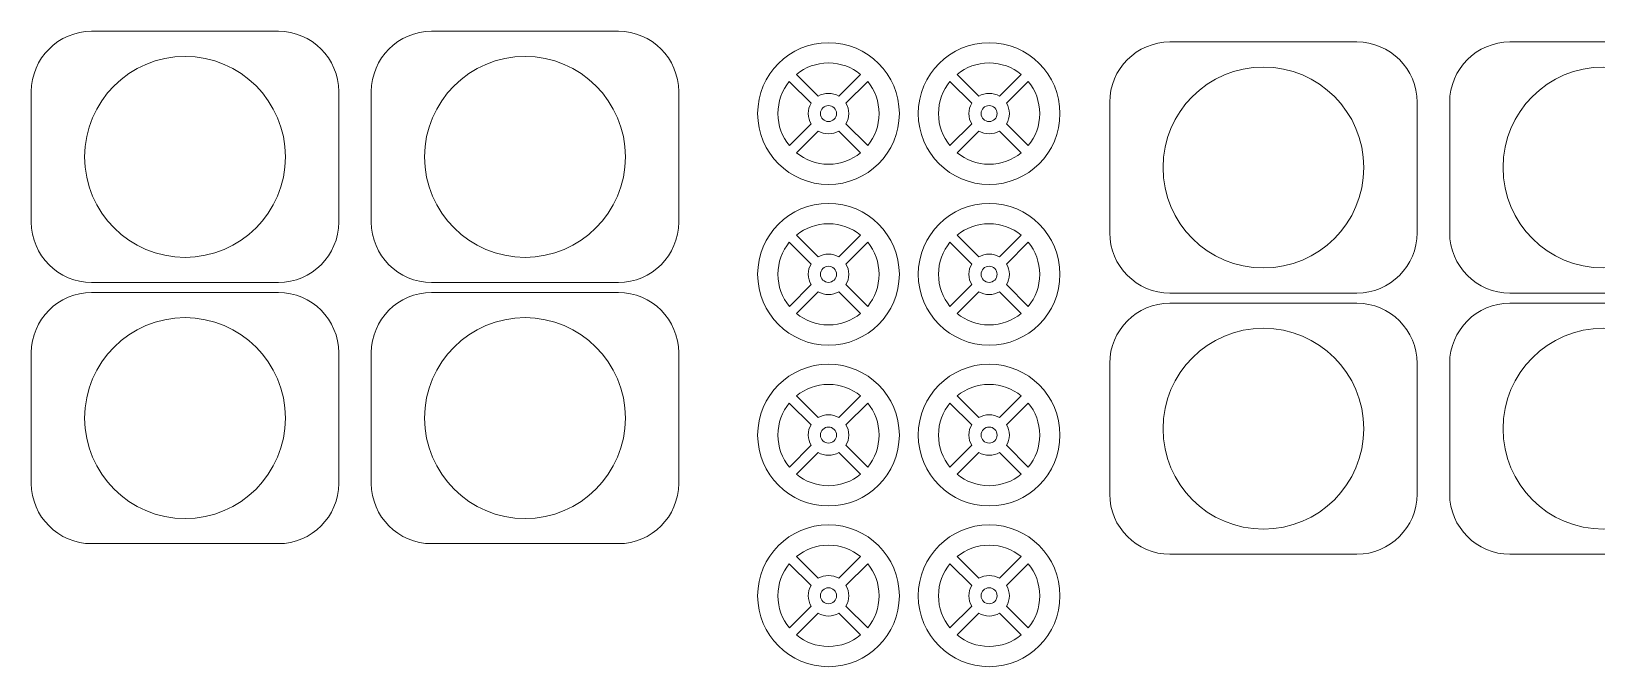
# Model space of a CAD drawing. Header units: millimetres. Extents: x -157 to 980, y -95 to 1044.
# Drawn here: x -102.1 to -24.2, y -56.3 to -24.7 of the extents above; entities that cross this region are included whole.
import ezdxf

# ---------------------------------------------------------------- set-up
doc = ezdxf.new("R2010")
doc.units = ezdxf.units.MM
doc.header["$MEASUREMENT"] = 0
doc.layers.add('Layer 1', color=7, linetype='Continuous')

msp = doc.modelspace()

# ---------------------------------------------------------------- linework, layer by layer
at = {"layer": 'Layer 1', "color": 1, "lineweight": 9}
for points, knots in [([(-99.1439, -24.6918), (-99.1439, -24.6918), (-89.8322, -24.6918), (-89.8322, -24.6918), (-89.8322, -24.6918), (-88.1822, -24.6918), (-86.8322, -26.0418), (-86.8322, -27.6921), (-86.8322, -27.6921), (-86.8322, -27.6921), (-86.8322, -34.1915), (-86.8322, -34.1915), (-86.8322, -34.1915), (-86.8322, -35.8418), (-88.1822, -37.1918), (-89.8322, -37.1918), (-89.8322, -37.1918), (-89.8322, -37.1918), (-99.1439, -37.1918), (-99.1439, -37.1918), (-99.1439, -37.1918), (-100.7939, -37.1918), (-102.1439, -35.8418), (-102.1439, -34.1915), (-102.1439, -34.1915), (-102.1439, -34.1915), (-102.1439, -27.6921), (-102.1439, -27.6921), (-102.1439, -27.6921), (-102.1439, -26.0418), (-100.7939, -24.6918), (-99.1439, -24.6918)], [0, 0, 0, 0, 0.1111111, 0.1111111, 0.1111111, 0.1111111, 0.2222222, 0.2222222, 0.2222222, 0.2222222, 0.3333333, 0.3333333, 0.3333333, 0.3333333, 0.4444444, 0.4444444, 0.4444444, 0.4444444, 0.5555556, 0.5555556, 0.5555556, 0.5555556, 0.6666667, 0.6666667, 0.6666667, 0.6666667, 0.7777778, 0.7777778, 0.7777778, 0.7777778, 1, 1, 1, 1]), ([(-82.2106, -24.6918), (-82.2106, -24.6918), (-72.8989, -24.6918), (-72.8989, -24.6918), (-72.8989, -24.6918), (-71.2489, -24.6918), (-69.8989, -26.0418), (-69.8989, -27.6921), (-69.8989, -27.6921), (-69.8989, -27.6921), (-69.8989, -34.1915), (-69.8989, -34.1915), (-69.8989, -34.1915), (-69.8989, -35.8418), (-71.2489, -37.1918), (-72.8989, -37.1918), (-72.8989, -37.1918), (-72.8989, -37.1918), (-82.2106, -37.1918), (-82.2106, -37.1918), (-82.2106, -37.1918), (-83.8606, -37.1918), (-85.2106, -35.8418), (-85.2106, -34.1915), (-85.2106, -34.1915), (-85.2106, -34.1915), (-85.2106, -27.6921), (-85.2106, -27.6921), (-85.2106, -27.6921), (-85.2106, -26.0418), (-83.8606, -24.6918), (-82.2106, -24.6918)], [0, 0, 0, 0, 0.1111111, 0.1111111, 0.1111111, 0.1111111, 0.2222222, 0.2222222, 0.2222222, 0.2222222, 0.3333333, 0.3333333, 0.3333333, 0.3333333, 0.4444444, 0.4444444, 0.4444444, 0.4444444, 0.5555556, 0.5555556, 0.5555556, 0.5555556, 0.6666667, 0.6666667, 0.6666667, 0.6666667, 0.7777778, 0.7777778, 0.7777778, 0.7777778, 1, 1, 1, 1]), ([(-62.4384, -25.2576), (-64.3892, -25.2576), (-65.9669, -26.8379), (-65.9669, -28.7861), (-65.9669, -28.7861), (-65.9668, -30.7344), (-64.3892, -32.3147), (-62.4385, -32.3147), (-62.4385, -32.3147), (-60.4877, -32.3146), (-58.9099, -30.7344), (-58.9099, -28.7861), (-58.9099, -28.7861), (-58.9098, -26.8379), (-60.4877, -25.2577), (-62.4384, -25.2576)], [0, 0, 0, 0, 0.2, 0.2, 0.2, 0.2, 0.4, 0.4, 0.4, 0.4, 0.6, 0.6, 0.6, 0.6, 1, 1, 1, 1]), ([(-54.4384, -25.2576), (-56.3892, -25.2576), (-57.9669, -26.8379), (-57.9669, -28.7861), (-57.9669, -28.7861), (-57.9668, -30.7344), (-56.3892, -32.3147), (-54.4385, -32.3147), (-54.4385, -32.3147), (-52.4877, -32.3146), (-50.9099, -30.7344), (-50.9099, -28.7861), (-50.9099, -28.7861), (-50.9098, -26.8379), (-52.4877, -25.2577), (-54.4384, -25.2576)], [0, 0, 0, 0, 0.2, 0.2, 0.2, 0.2, 0.4, 0.4, 0.4, 0.4, 0.6, 0.6, 0.6, 0.6, 1, 1, 1, 1]), ([(-45.4334, -25.2209), (-45.4334, -25.2209), (-36.1217, -25.2209), (-36.1217, -25.2209), (-36.1217, -25.2209), (-34.4717, -25.2209), (-33.1217, -26.5709), (-33.1217, -28.2212), (-33.1217, -28.2212), (-33.1217, -28.2212), (-33.1217, -34.7206), (-33.1217, -34.7206), (-33.1217, -34.7206), (-33.1217, -36.3709), (-34.4717, -37.7209), (-36.1217, -37.7209), (-36.1217, -37.7209), (-36.1217, -37.7209), (-45.4334, -37.7209), (-45.4334, -37.7209), (-45.4334, -37.7209), (-47.0834, -37.7209), (-48.4334, -36.3709), (-48.4334, -34.7206), (-48.4334, -34.7206), (-48.4334, -34.7206), (-48.4334, -28.2212), (-48.4334, -28.2212), (-48.4334, -28.2212), (-48.4334, -26.5709), (-47.0834, -25.2209), (-45.4334, -25.2209)], [0, 0, 0, 0, 0.1111111, 0.1111111, 0.1111111, 0.1111111, 0.2222222, 0.2222222, 0.2222222, 0.2222222, 0.3333333, 0.3333333, 0.3333333, 0.3333333, 0.4444444, 0.4444444, 0.4444444, 0.4444444, 0.5555556, 0.5555556, 0.5555556, 0.5555556, 0.6666667, 0.6666667, 0.6666667, 0.6666667, 0.7777778, 0.7777778, 0.7777778, 0.7777778, 1, 1, 1, 1]), ([(-28.5001, -25.2209), (-28.5001, -25.2209), (-19.1884, -25.2209), (-19.1884, -25.2209), (-19.1884, -25.2209), (-17.5384, -25.2209), (-16.1884, -26.5709), (-16.1884, -28.2212), (-16.1884, -28.2212), (-16.1884, -28.2212), (-16.1884, -34.7206), (-16.1884, -34.7206), (-16.1884, -34.7206), (-16.1884, -36.3709), (-17.5384, -37.7209), (-19.1884, -37.7209), (-19.1884, -37.7209), (-19.1884, -37.7209), (-28.5001, -37.7209), (-28.5001, -37.7209), (-28.5001, -37.7209), (-30.1501, -37.7209), (-31.5001, -36.3709), (-31.5001, -34.7206), (-31.5001, -34.7206), (-31.5001, -34.7206), (-31.5001, -28.2212), (-31.5001, -28.2212), (-31.5001, -28.2212), (-31.5001, -26.5709), (-30.1501, -25.2209), (-28.5001, -25.2209)], [0, 0, 0, 0, 0.1111111, 0.1111111, 0.1111111, 0.1111111, 0.2222222, 0.2222222, 0.2222222, 0.2222222, 0.3333333, 0.3333333, 0.3333333, 0.3333333, 0.4444444, 0.4444444, 0.4444444, 0.4444444, 0.5555556, 0.5555556, 0.5555556, 0.5555556, 0.6666667, 0.6666667, 0.6666667, 0.6666667, 0.7777778, 0.7777778, 0.7777778, 0.7777778, 1, 1, 1, 1]), ([(-94.488, -25.9418), (-91.7266, -25.9418), (-89.488, -28.1804), (-89.488, -30.9418), (-89.488, -30.9418), (-89.488, -33.7032), (-91.7266, -35.9418), (-94.488, -35.9418), (-94.488, -35.9418), (-97.2494, -35.9418), (-99.488, -33.7032), (-99.488, -30.9418), (-99.488, -30.9418), (-99.488, -28.1804), (-97.2494, -25.9418), (-94.488, -25.9418)], [0, 0, 0, 0, 0.2, 0.2, 0.2, 0.2, 0.4, 0.4, 0.4, 0.4, 0.6, 0.6, 0.6, 0.6, 1, 1, 1, 1]), ([(-77.5547, -25.9418), (-74.7933, -25.9418), (-72.5547, -28.1804), (-72.5547, -30.9418), (-72.5547, -30.9418), (-72.5547, -33.7032), (-74.7933, -35.9418), (-77.5547, -35.9418), (-77.5547, -35.9418), (-80.3161, -35.9418), (-82.5547, -33.7032), (-82.5547, -30.9418), (-82.5547, -30.9418), (-82.5547, -28.1804), (-80.3161, -25.9418), (-77.5547, -25.9418)], [0, 0, 0, 0, 0.2, 0.2, 0.2, 0.2, 0.4, 0.4, 0.4, 0.4, 0.6, 0.6, 0.6, 0.6, 1, 1, 1, 1]), ([(-62.4384, -27.778), (-62.6247, -27.778), (-62.7997, -27.829), (-62.9499, -27.9178), (-62.9499, -27.9178), (-62.9499, -27.9178), (-64.0334, -26.8348), (-64.0334, -26.8348), (-64.0334, -26.8348), (-63.5989, -26.4791), (-63.0435, -26.2658), (-62.4385, -26.2658), (-62.4385, -26.2658), (-61.8339, -26.2658), (-61.2791, -26.4788), (-60.8448, -26.8339), (-60.8448, -26.8339), (-60.8448, -26.8339), (-61.9275, -27.9176), (-61.9275, -27.9176), (-61.9275, -27.9176), (-62.0776, -27.8288), (-62.2523, -27.7781), (-62.4384, -27.778)], [0, 0, 0, 0, 0.1428571, 0.1428571, 0.1428571, 0.1428571, 0.2857143, 0.2857143, 0.2857143, 0.2857143, 0.4285714, 0.4285714, 0.4285714, 0.4285714, 0.5714286, 0.5714286, 0.5714286, 0.5714286, 0.7142857, 0.7142857, 0.7142857, 0.7142857, 1, 1, 1, 1]), ([(-54.4384, -27.778), (-54.6247, -27.778), (-54.7997, -27.829), (-54.9499, -27.9178), (-54.9499, -27.9178), (-54.9499, -27.9178), (-56.0334, -26.8348), (-56.0334, -26.8348), (-56.0334, -26.8348), (-55.5989, -26.4791), (-55.0435, -26.2658), (-54.4385, -26.2658), (-54.4385, -26.2658), (-53.8339, -26.2658), (-53.2791, -26.4788), (-52.8448, -26.8339), (-52.8448, -26.8339), (-52.8448, -26.8339), (-53.9275, -27.9176), (-53.9275, -27.9176), (-53.9275, -27.9176), (-54.0776, -27.8288), (-54.2523, -27.7781), (-54.4384, -27.778)], [0, 0, 0, 0, 0.1428571, 0.1428571, 0.1428571, 0.1428571, 0.2857143, 0.2857143, 0.2857143, 0.2857143, 0.4285714, 0.4285714, 0.4285714, 0.4285714, 0.5714286, 0.5714286, 0.5714286, 0.5714286, 0.7142857, 0.7142857, 0.7142857, 0.7142857, 1, 1, 1, 1]), ([(-40.7775, -26.4709), (-38.0161, -26.4709), (-35.7775, -28.7095), (-35.7775, -31.4709), (-35.7775, -31.4709), (-35.7775, -34.2323), (-38.0161, -36.4709), (-40.7775, -36.4709), (-40.7775, -36.4709), (-43.5389, -36.4709), (-45.7775, -34.2323), (-45.7775, -31.4709), (-45.7775, -31.4709), (-45.7775, -28.7095), (-43.5389, -26.4709), (-40.7775, -26.4709)], [0, 0, 0, 0, 0.2, 0.2, 0.2, 0.2, 0.4, 0.4, 0.4, 0.4, 0.6, 0.6, 0.6, 0.6, 1, 1, 1, 1]), ([(-23.8442, -26.4709), (-21.0828, -26.4709), (-18.8442, -28.7095), (-18.8442, -31.4709), (-18.8442, -31.4709), (-18.8442, -34.2323), (-21.0828, -36.4709), (-23.8442, -36.4709), (-23.8442, -36.4709), (-26.6056, -36.4709), (-28.8442, -34.2323), (-28.8442, -31.4709), (-28.8442, -31.4709), (-28.8442, -28.7095), (-26.6056, -26.4709), (-23.8442, -26.4709)], [0, 0, 0, 0, 0.2, 0.2, 0.2, 0.2, 0.4, 0.4, 0.4, 0.4, 0.6, 0.6, 0.6, 0.6, 1, 1, 1, 1]), ([(-63.3071, -28.275), (-63.3957, -28.4249), (-63.4465, -28.5995), (-63.4465, -28.7861), (-63.4465, -28.7861), (-63.4464, -28.9729), (-63.3953, -29.1478), (-63.3065, -29.2977), (-63.3065, -29.2977), (-63.3065, -29.2977), (-64.3894, -30.3815), (-64.3894, -30.3815), (-64.3894, -30.3815), (-64.7452, -29.9469), (-64.9588, -29.3916), (-64.9588, -28.7861), (-64.9588, -28.7861), (-64.9588, -28.1813), (-64.7457, -27.6264), (-64.3906, -27.1921), (-64.3906, -27.1921), (-64.3906, -27.1921), (-63.3071, -28.275), (-63.3071, -28.275)], [0, 0, 0, 0, 0.1428571, 0.1428571, 0.1428571, 0.1428571, 0.2857143, 0.2857143, 0.2857143, 0.2857143, 0.4285714, 0.4285714, 0.4285714, 0.4285714, 0.5714286, 0.5714286, 0.5714286, 0.5714286, 0.7142857, 0.7142857, 0.7142857, 0.7142857, 1, 1, 1, 1]), ([(-61.5698, -29.2971), (-61.4812, -29.1472), (-61.4303, -28.9726), (-61.4303, -28.7861), (-61.4303, -28.7861), (-61.4303, -28.599), (-61.4816, -28.4238), (-61.5706, -28.2738), (-61.5706, -28.2738), (-61.5706, -28.2738), (-60.4873, -27.1911), (-60.4873, -27.1911), (-60.4873, -27.1911), (-60.1316, -27.6256), (-59.9181, -28.1809), (-59.9181, -28.7861), (-59.9181, -28.7861), (-59.918, -29.391), (-60.1312, -29.9459), (-60.4863, -30.3802), (-60.4863, -30.3802), (-60.4863, -30.3802), (-61.5698, -29.2971), (-61.5698, -29.2971)], [0, 0, 0, 0, 0.1428571, 0.1428571, 0.1428571, 0.1428571, 0.2857143, 0.2857143, 0.2857143, 0.2857143, 0.4285714, 0.4285714, 0.4285714, 0.4285714, 0.5714286, 0.5714286, 0.5714286, 0.5714286, 0.7142857, 0.7142857, 0.7142857, 0.7142857, 1, 1, 1, 1]), ([(-55.3071, -28.275), (-55.3957, -28.4249), (-55.4465, -28.5995), (-55.4465, -28.7861), (-55.4465, -28.7861), (-55.4464, -28.9729), (-55.3953, -29.1478), (-55.3065, -29.2977), (-55.3065, -29.2977), (-55.3065, -29.2977), (-56.3894, -30.3815), (-56.3894, -30.3815), (-56.3894, -30.3815), (-56.7452, -29.9469), (-56.9588, -29.3916), (-56.9588, -28.7861), (-56.9588, -28.7861), (-56.9588, -28.1813), (-56.7457, -27.6264), (-56.3906, -27.1921), (-56.3906, -27.1921), (-56.3906, -27.1921), (-55.3071, -28.275), (-55.3071, -28.275)], [0, 0, 0, 0, 0.1428571, 0.1428571, 0.1428571, 0.1428571, 0.2857143, 0.2857143, 0.2857143, 0.2857143, 0.4285714, 0.4285714, 0.4285714, 0.4285714, 0.5714286, 0.5714286, 0.5714286, 0.5714286, 0.7142857, 0.7142857, 0.7142857, 0.7142857, 1, 1, 1, 1]), ([(-53.5698, -29.2971), (-53.4812, -29.1472), (-53.4303, -28.9726), (-53.4303, -28.7861), (-53.4303, -28.7861), (-53.4303, -28.599), (-53.4816, -28.4238), (-53.5706, -28.2738), (-53.5706, -28.2738), (-53.5706, -28.2738), (-52.4873, -27.1911), (-52.4873, -27.1911), (-52.4873, -27.1911), (-52.1316, -27.6256), (-51.9181, -28.1809), (-51.9181, -28.7861), (-51.9181, -28.7861), (-51.918, -29.391), (-52.1312, -29.9459), (-52.4863, -30.3802), (-52.4863, -30.3802), (-52.4863, -30.3802), (-53.5698, -29.2971), (-53.5698, -29.2971)], [0, 0, 0, 0, 0.1428571, 0.1428571, 0.1428571, 0.1428571, 0.2857143, 0.2857143, 0.2857143, 0.2857143, 0.4285714, 0.4285714, 0.4285714, 0.4285714, 0.5714286, 0.5714286, 0.5714286, 0.5714286, 0.7142857, 0.7142857, 0.7142857, 0.7142857, 1, 1, 1, 1]), ([(-62.4384, -28.3862), (-62.6584, -28.3862), (-62.8384, -28.5649), (-62.8384, -28.7862), (-62.8384, -28.7862), (-62.8384, -29.0074), (-62.6584, -29.1862), (-62.4385, -29.1862), (-62.4385, -29.1862), (-62.2183, -29.1862), (-62.0384, -29.0074), (-62.0384, -28.7862), (-62.0384, -28.7862), (-62.0383, -28.5649), (-62.2184, -28.3862), (-62.4384, -28.3862)], [0, 0, 0, 0, 0.2, 0.2, 0.2, 0.2, 0.4, 0.4, 0.4, 0.4, 0.6, 0.6, 0.6, 0.6, 1, 1, 1, 1]), ([(-54.4384, -28.3862), (-54.6584, -28.3862), (-54.8384, -28.5649), (-54.8384, -28.7862), (-54.8384, -28.7862), (-54.8384, -29.0074), (-54.6584, -29.1862), (-54.4385, -29.1862), (-54.4385, -29.1862), (-54.2183, -29.1862), (-54.0384, -29.0074), (-54.0384, -28.7862), (-54.0384, -28.7862), (-54.0383, -28.5649), (-54.2184, -28.3862), (-54.4384, -28.3862)], [0, 0, 0, 0, 0.2, 0.2, 0.2, 0.2, 0.4, 0.4, 0.4, 0.4, 0.6, 0.6, 0.6, 0.6, 1, 1, 1, 1]), ([(-62.4384, -31.3065), (-63.044, -31.3065), (-63.5999, -31.0927), (-64.0347, -30.7364), (-64.0347, -30.7364), (-64.0347, -30.7364), (-62.9513, -29.6536), (-62.9513, -29.6536), (-62.9513, -29.6536), (-62.8008, -29.7431), (-62.6254, -29.7943), (-62.4385, -29.7943), (-62.4385, -29.7943), (-62.252, -29.7943), (-62.077, -29.7432), (-61.9268, -29.6543), (-61.9268, -29.6543), (-61.9268, -29.6543), (-60.8432, -30.7374), (-60.8432, -30.7374), (-60.8432, -30.7374), (-61.2778, -31.0932), (-61.8334, -31.3065), (-62.4384, -31.3065)], [0, 0, 0, 0, 0.1428571, 0.1428571, 0.1428571, 0.1428571, 0.2857143, 0.2857143, 0.2857143, 0.2857143, 0.4285714, 0.4285714, 0.4285714, 0.4285714, 0.5714286, 0.5714286, 0.5714286, 0.5714286, 0.7142857, 0.7142857, 0.7142857, 0.7142857, 1, 1, 1, 1]), ([(-54.4384, -31.3065), (-55.044, -31.3065), (-55.5999, -31.0927), (-56.0347, -30.7364), (-56.0347, -30.7364), (-56.0347, -30.7364), (-54.9513, -29.6536), (-54.9513, -29.6536), (-54.9513, -29.6536), (-54.8008, -29.7431), (-54.6254, -29.7943), (-54.4385, -29.7943), (-54.4385, -29.7943), (-54.252, -29.7943), (-54.077, -29.7432), (-53.9268, -29.6543), (-53.9268, -29.6543), (-53.9268, -29.6543), (-52.8432, -30.7374), (-52.8432, -30.7374), (-52.8432, -30.7374), (-53.2778, -31.0932), (-53.8334, -31.3065), (-54.4384, -31.3065)], [0, 0, 0, 0, 0.1428571, 0.1428571, 0.1428571, 0.1428571, 0.2857143, 0.2857143, 0.2857143, 0.2857143, 0.4285714, 0.4285714, 0.4285714, 0.4285714, 0.5714286, 0.5714286, 0.5714286, 0.5714286, 0.7142857, 0.7142857, 0.7142857, 0.7142857, 1, 1, 1, 1]), ([(-62.4384, -33.2576), (-64.3892, -33.2576), (-65.9669, -34.8379), (-65.9669, -36.7861), (-65.9669, -36.7861), (-65.9668, -38.7344), (-64.3892, -40.3147), (-62.4385, -40.3147), (-62.4385, -40.3147), (-60.4877, -40.3146), (-58.9099, -38.7344), (-58.9099, -36.7861), (-58.9099, -36.7861), (-58.9098, -34.8379), (-60.4877, -33.2577), (-62.4384, -33.2576)], [0, 0, 0, 0, 0.2, 0.2, 0.2, 0.2, 0.4, 0.4, 0.4, 0.4, 0.6, 0.6, 0.6, 0.6, 1, 1, 1, 1]), ([(-54.4384, -33.2576), (-56.3892, -33.2576), (-57.9669, -34.8379), (-57.9669, -36.7861), (-57.9669, -36.7861), (-57.9668, -38.7344), (-56.3892, -40.3147), (-54.4385, -40.3147), (-54.4385, -40.3147), (-52.4877, -40.3146), (-50.9099, -38.7344), (-50.9099, -36.7861), (-50.9099, -36.7861), (-50.9098, -34.8379), (-52.4877, -33.2577), (-54.4384, -33.2576)], [0, 0, 0, 0, 0.2, 0.2, 0.2, 0.2, 0.4, 0.4, 0.4, 0.4, 0.6, 0.6, 0.6, 0.6, 1, 1, 1, 1]), ([(-62.4384, -35.778), (-62.6247, -35.778), (-62.7997, -35.829), (-62.9499, -35.9178), (-62.9499, -35.9178), (-62.9499, -35.9178), (-64.0334, -34.8348), (-64.0334, -34.8348), (-64.0334, -34.8348), (-63.5989, -34.4791), (-63.0435, -34.2658), (-62.4385, -34.2658), (-62.4385, -34.2658), (-61.8339, -34.2658), (-61.2791, -34.4788), (-60.8448, -34.8339), (-60.8448, -34.8339), (-60.8448, -34.8339), (-61.9275, -35.9176), (-61.9275, -35.9176), (-61.9275, -35.9176), (-62.0776, -35.8288), (-62.2523, -35.7781), (-62.4384, -35.778)], [0, 0, 0, 0, 0.1428571, 0.1428571, 0.1428571, 0.1428571, 0.2857143, 0.2857143, 0.2857143, 0.2857143, 0.4285714, 0.4285714, 0.4285714, 0.4285714, 0.5714286, 0.5714286, 0.5714286, 0.5714286, 0.7142857, 0.7142857, 0.7142857, 0.7142857, 1, 1, 1, 1]), ([(-54.4384, -35.778), (-54.6247, -35.778), (-54.7997, -35.829), (-54.9499, -35.9178), (-54.9499, -35.9178), (-54.9499, -35.9178), (-56.0334, -34.8348), (-56.0334, -34.8348), (-56.0334, -34.8348), (-55.5989, -34.4791), (-55.0435, -34.2658), (-54.4385, -34.2658), (-54.4385, -34.2658), (-53.8339, -34.2658), (-53.2791, -34.4788), (-52.8448, -34.8339), (-52.8448, -34.8339), (-52.8448, -34.8339), (-53.9275, -35.9176), (-53.9275, -35.9176), (-53.9275, -35.9176), (-54.0776, -35.8288), (-54.2523, -35.7781), (-54.4384, -35.778)], [0, 0, 0, 0, 0.1428571, 0.1428571, 0.1428571, 0.1428571, 0.2857143, 0.2857143, 0.2857143, 0.2857143, 0.4285714, 0.4285714, 0.4285714, 0.4285714, 0.5714286, 0.5714286, 0.5714286, 0.5714286, 0.7142857, 0.7142857, 0.7142857, 0.7142857, 1, 1, 1, 1]), ([(-63.3071, -36.275), (-63.3957, -36.4249), (-63.4465, -36.5995), (-63.4465, -36.7861), (-63.4465, -36.7861), (-63.4464, -36.9729), (-63.3953, -37.1478), (-63.3065, -37.2977), (-63.3065, -37.2977), (-63.3065, -37.2977), (-64.3894, -38.3815), (-64.3894, -38.3815), (-64.3894, -38.3815), (-64.7452, -37.9469), (-64.9588, -37.3916), (-64.9588, -36.7861), (-64.9588, -36.7861), (-64.9588, -36.1813), (-64.7457, -35.6264), (-64.3906, -35.1921), (-64.3906, -35.1921), (-64.3906, -35.1921), (-63.3071, -36.275), (-63.3071, -36.275)], [0, 0, 0, 0, 0.1428571, 0.1428571, 0.1428571, 0.1428571, 0.2857143, 0.2857143, 0.2857143, 0.2857143, 0.4285714, 0.4285714, 0.4285714, 0.4285714, 0.5714286, 0.5714286, 0.5714286, 0.5714286, 0.7142857, 0.7142857, 0.7142857, 0.7142857, 1, 1, 1, 1]), ([(-61.5698, -37.2971), (-61.4812, -37.1472), (-61.4303, -36.9726), (-61.4303, -36.7861), (-61.4303, -36.7861), (-61.4303, -36.599), (-61.4816, -36.4238), (-61.5706, -36.2738), (-61.5706, -36.2738), (-61.5706, -36.2738), (-60.4873, -35.1911), (-60.4873, -35.1911), (-60.4873, -35.1911), (-60.1316, -35.6256), (-59.9181, -36.1809), (-59.9181, -36.7861), (-59.9181, -36.7861), (-59.918, -37.391), (-60.1312, -37.9459), (-60.4863, -38.3802), (-60.4863, -38.3802), (-60.4863, -38.3802), (-61.5698, -37.2971), (-61.5698, -37.2971)], [0, 0, 0, 0, 0.1428571, 0.1428571, 0.1428571, 0.1428571, 0.2857143, 0.2857143, 0.2857143, 0.2857143, 0.4285714, 0.4285714, 0.4285714, 0.4285714, 0.5714286, 0.5714286, 0.5714286, 0.5714286, 0.7142857, 0.7142857, 0.7142857, 0.7142857, 1, 1, 1, 1]), ([(-55.3071, -36.275), (-55.3957, -36.4249), (-55.4465, -36.5995), (-55.4465, -36.7861), (-55.4465, -36.7861), (-55.4464, -36.9729), (-55.3953, -37.1478), (-55.3065, -37.2977), (-55.3065, -37.2977), (-55.3065, -37.2977), (-56.3894, -38.3815), (-56.3894, -38.3815), (-56.3894, -38.3815), (-56.7452, -37.9469), (-56.9588, -37.3916), (-56.9588, -36.7861), (-56.9588, -36.7861), (-56.9588, -36.1813), (-56.7457, -35.6264), (-56.3906, -35.1921), (-56.3906, -35.1921), (-56.3906, -35.1921), (-55.3071, -36.275), (-55.3071, -36.275)], [0, 0, 0, 0, 0.1428571, 0.1428571, 0.1428571, 0.1428571, 0.2857143, 0.2857143, 0.2857143, 0.2857143, 0.4285714, 0.4285714, 0.4285714, 0.4285714, 0.5714286, 0.5714286, 0.5714286, 0.5714286, 0.7142857, 0.7142857, 0.7142857, 0.7142857, 1, 1, 1, 1]), ([(-53.5698, -37.2971), (-53.4812, -37.1472), (-53.4303, -36.9726), (-53.4303, -36.7861), (-53.4303, -36.7861), (-53.4303, -36.599), (-53.4816, -36.4238), (-53.5706, -36.2738), (-53.5706, -36.2738), (-53.5706, -36.2738), (-52.4873, -35.1911), (-52.4873, -35.1911), (-52.4873, -35.1911), (-52.1316, -35.6256), (-51.9181, -36.1809), (-51.9181, -36.7861), (-51.9181, -36.7861), (-51.918, -37.391), (-52.1312, -37.9459), (-52.4863, -38.3802), (-52.4863, -38.3802), (-52.4863, -38.3802), (-53.5698, -37.2971), (-53.5698, -37.2971)], [0, 0, 0, 0, 0.1428571, 0.1428571, 0.1428571, 0.1428571, 0.2857143, 0.2857143, 0.2857143, 0.2857143, 0.4285714, 0.4285714, 0.4285714, 0.4285714, 0.5714286, 0.5714286, 0.5714286, 0.5714286, 0.7142857, 0.7142857, 0.7142857, 0.7142857, 1, 1, 1, 1]), ([(-62.4384, -36.3862), (-62.6584, -36.3862), (-62.8384, -36.5649), (-62.8384, -36.7862), (-62.8384, -36.7862), (-62.8384, -37.0074), (-62.6584, -37.1862), (-62.4385, -37.1862), (-62.4385, -37.1862), (-62.2183, -37.1862), (-62.0384, -37.0074), (-62.0384, -36.7862), (-62.0384, -36.7862), (-62.0383, -36.5649), (-62.2184, -36.3862), (-62.4384, -36.3862)], [0, 0, 0, 0, 0.2, 0.2, 0.2, 0.2, 0.4, 0.4, 0.4, 0.4, 0.6, 0.6, 0.6, 0.6, 1, 1, 1, 1]), ([(-54.4384, -36.3862), (-54.6584, -36.3862), (-54.8384, -36.5649), (-54.8384, -36.7862), (-54.8384, -36.7862), (-54.8384, -37.0074), (-54.6584, -37.1862), (-54.4385, -37.1862), (-54.4385, -37.1862), (-54.2183, -37.1862), (-54.0384, -37.0074), (-54.0384, -36.7862), (-54.0384, -36.7862), (-54.0383, -36.5649), (-54.2184, -36.3862), (-54.4384, -36.3862)], [0, 0, 0, 0, 0.2, 0.2, 0.2, 0.2, 0.4, 0.4, 0.4, 0.4, 0.6, 0.6, 0.6, 0.6, 1, 1, 1, 1]), ([(-99.1439, -37.6918), (-99.1439, -37.6918), (-89.8322, -37.6918), (-89.8322, -37.6918), (-89.8322, -37.6918), (-88.1822, -37.6918), (-86.8322, -39.0418), (-86.8322, -40.6921), (-86.8322, -40.6921), (-86.8322, -40.6921), (-86.8322, -47.1915), (-86.8322, -47.1915), (-86.8322, -47.1915), (-86.8322, -48.8418), (-88.1822, -50.1918), (-89.8322, -50.1918), (-89.8322, -50.1918), (-89.8322, -50.1918), (-99.1439, -50.1918), (-99.1439, -50.1918), (-99.1439, -50.1918), (-100.7939, -50.1918), (-102.1439, -48.8418), (-102.1439, -47.1915), (-102.1439, -47.1915), (-102.1439, -47.1915), (-102.1439, -40.6921), (-102.1439, -40.6921), (-102.1439, -40.6921), (-102.1439, -39.0418), (-100.7939, -37.6918), (-99.1439, -37.6918)], [0, 0, 0, 0, 0.1111111, 0.1111111, 0.1111111, 0.1111111, 0.2222222, 0.2222222, 0.2222222, 0.2222222, 0.3333333, 0.3333333, 0.3333333, 0.3333333, 0.4444444, 0.4444444, 0.4444444, 0.4444444, 0.5555556, 0.5555556, 0.5555556, 0.5555556, 0.6666667, 0.6666667, 0.6666667, 0.6666667, 0.7777778, 0.7777778, 0.7777778, 0.7777778, 1, 1, 1, 1]), ([(-82.2106, -37.6918), (-82.2106, -37.6918), (-72.8989, -37.6918), (-72.8989, -37.6918), (-72.8989, -37.6918), (-71.2489, -37.6918), (-69.8989, -39.0418), (-69.8989, -40.6921), (-69.8989, -40.6921), (-69.8989, -40.6921), (-69.8989, -47.1915), (-69.8989, -47.1915), (-69.8989, -47.1915), (-69.8989, -48.8418), (-71.2489, -50.1918), (-72.8989, -50.1918), (-72.8989, -50.1918), (-72.8989, -50.1918), (-82.2106, -50.1918), (-82.2106, -50.1918), (-82.2106, -50.1918), (-83.8606, -50.1918), (-85.2106, -48.8418), (-85.2106, -47.1915), (-85.2106, -47.1915), (-85.2106, -47.1915), (-85.2106, -40.6921), (-85.2106, -40.6921), (-85.2106, -40.6921), (-85.2106, -39.0418), (-83.8606, -37.6918), (-82.2106, -37.6918)], [0, 0, 0, 0, 0.1111111, 0.1111111, 0.1111111, 0.1111111, 0.2222222, 0.2222222, 0.2222222, 0.2222222, 0.3333333, 0.3333333, 0.3333333, 0.3333333, 0.4444444, 0.4444444, 0.4444444, 0.4444444, 0.5555556, 0.5555556, 0.5555556, 0.5555556, 0.6666667, 0.6666667, 0.6666667, 0.6666667, 0.7777778, 0.7777778, 0.7777778, 0.7777778, 1, 1, 1, 1]), ([(-62.4384, -39.3065), (-63.044, -39.3065), (-63.5999, -39.0927), (-64.0347, -38.7364), (-64.0347, -38.7364), (-64.0347, -38.7364), (-62.9513, -37.6536), (-62.9513, -37.6536), (-62.9513, -37.6536), (-62.8008, -37.7431), (-62.6254, -37.7943), (-62.4385, -37.7943), (-62.4385, -37.7943), (-62.252, -37.7943), (-62.077, -37.7432), (-61.9268, -37.6543), (-61.9268, -37.6543), (-61.9268, -37.6543), (-60.8432, -38.7374), (-60.8432, -38.7374), (-60.8432, -38.7374), (-61.2778, -39.0932), (-61.8334, -39.3065), (-62.4384, -39.3065)], [0, 0, 0, 0, 0.1428571, 0.1428571, 0.1428571, 0.1428571, 0.2857143, 0.2857143, 0.2857143, 0.2857143, 0.4285714, 0.4285714, 0.4285714, 0.4285714, 0.5714286, 0.5714286, 0.5714286, 0.5714286, 0.7142857, 0.7142857, 0.7142857, 0.7142857, 1, 1, 1, 1]), ([(-54.4384, -39.3065), (-55.044, -39.3065), (-55.5999, -39.0927), (-56.0347, -38.7364), (-56.0347, -38.7364), (-56.0347, -38.7364), (-54.9513, -37.6536), (-54.9513, -37.6536), (-54.9513, -37.6536), (-54.8008, -37.7431), (-54.6254, -37.7943), (-54.4385, -37.7943), (-54.4385, -37.7943), (-54.252, -37.7943), (-54.077, -37.7432), (-53.9268, -37.6543), (-53.9268, -37.6543), (-53.9268, -37.6543), (-52.8432, -38.7374), (-52.8432, -38.7374), (-52.8432, -38.7374), (-53.2778, -39.0932), (-53.8334, -39.3065), (-54.4384, -39.3065)], [0, 0, 0, 0, 0.1428571, 0.1428571, 0.1428571, 0.1428571, 0.2857143, 0.2857143, 0.2857143, 0.2857143, 0.4285714, 0.4285714, 0.4285714, 0.4285714, 0.5714286, 0.5714286, 0.5714286, 0.5714286, 0.7142857, 0.7142857, 0.7142857, 0.7142857, 1, 1, 1, 1]), ([(-94.488, -38.9418), (-91.7266, -38.9418), (-89.488, -41.1804), (-89.488, -43.9418), (-89.488, -43.9418), (-89.488, -46.7032), (-91.7266, -48.9418), (-94.488, -48.9418), (-94.488, -48.9418), (-97.2494, -48.9418), (-99.488, -46.7032), (-99.488, -43.9418), (-99.488, -43.9418), (-99.488, -41.1804), (-97.2494, -38.9418), (-94.488, -38.9418)], [0, 0, 0, 0, 0.2, 0.2, 0.2, 0.2, 0.4, 0.4, 0.4, 0.4, 0.6, 0.6, 0.6, 0.6, 1, 1, 1, 1]), ([(-77.5547, -38.9418), (-74.7933, -38.9418), (-72.5547, -41.1804), (-72.5547, -43.9418), (-72.5547, -43.9418), (-72.5547, -46.7032), (-74.7933, -48.9418), (-77.5547, -48.9418), (-77.5547, -48.9418), (-80.3161, -48.9418), (-82.5547, -46.7032), (-82.5547, -43.9418), (-82.5547, -43.9418), (-82.5547, -41.1804), (-80.3161, -38.9418), (-77.5547, -38.9418)], [0, 0, 0, 0, 0.2, 0.2, 0.2, 0.2, 0.4, 0.4, 0.4, 0.4, 0.6, 0.6, 0.6, 0.6, 1, 1, 1, 1]), ([(-45.4334, -38.2209), (-45.4334, -38.2209), (-36.1217, -38.2209), (-36.1217, -38.2209), (-36.1217, -38.2209), (-34.4717, -38.2209), (-33.1217, -39.5709), (-33.1217, -41.2212), (-33.1217, -41.2212), (-33.1217, -41.2212), (-33.1217, -47.7206), (-33.1217, -47.7206), (-33.1217, -47.7206), (-33.1217, -49.3709), (-34.4717, -50.7209), (-36.1217, -50.7209), (-36.1217, -50.7209), (-36.1217, -50.7209), (-45.4334, -50.7209), (-45.4334, -50.7209), (-45.4334, -50.7209), (-47.0834, -50.7209), (-48.4334, -49.3709), (-48.4334, -47.7206), (-48.4334, -47.7206), (-48.4334, -47.7206), (-48.4334, -41.2212), (-48.4334, -41.2212), (-48.4334, -41.2212), (-48.4334, -39.5709), (-47.0834, -38.2209), (-45.4334, -38.2209)], [0, 0, 0, 0, 0.1111111, 0.1111111, 0.1111111, 0.1111111, 0.2222222, 0.2222222, 0.2222222, 0.2222222, 0.3333333, 0.3333333, 0.3333333, 0.3333333, 0.4444444, 0.4444444, 0.4444444, 0.4444444, 0.5555556, 0.5555556, 0.5555556, 0.5555556, 0.6666667, 0.6666667, 0.6666667, 0.6666667, 0.7777778, 0.7777778, 0.7777778, 0.7777778, 1, 1, 1, 1]), ([(-28.5001, -38.2209), (-28.5001, -38.2209), (-19.1884, -38.2209), (-19.1884, -38.2209), (-19.1884, -38.2209), (-17.5384, -38.2209), (-16.1884, -39.5709), (-16.1884, -41.2212), (-16.1884, -41.2212), (-16.1884, -41.2212), (-16.1884, -47.7206), (-16.1884, -47.7206), (-16.1884, -47.7206), (-16.1884, -49.3709), (-17.5384, -50.7209), (-19.1884, -50.7209), (-19.1884, -50.7209), (-19.1884, -50.7209), (-28.5001, -50.7209), (-28.5001, -50.7209), (-28.5001, -50.7209), (-30.1501, -50.7209), (-31.5001, -49.3709), (-31.5001, -47.7206), (-31.5001, -47.7206), (-31.5001, -47.7206), (-31.5001, -41.2212), (-31.5001, -41.2212), (-31.5001, -41.2212), (-31.5001, -39.5709), (-30.1501, -38.2209), (-28.5001, -38.2209)], [0, 0, 0, 0, 0.1111111, 0.1111111, 0.1111111, 0.1111111, 0.2222222, 0.2222222, 0.2222222, 0.2222222, 0.3333333, 0.3333333, 0.3333333, 0.3333333, 0.4444444, 0.4444444, 0.4444444, 0.4444444, 0.5555556, 0.5555556, 0.5555556, 0.5555556, 0.6666667, 0.6666667, 0.6666667, 0.6666667, 0.7777778, 0.7777778, 0.7777778, 0.7777778, 1, 1, 1, 1]), ([(-40.7775, -39.4709), (-38.0161, -39.4709), (-35.7775, -41.7095), (-35.7775, -44.4709), (-35.7775, -44.4709), (-35.7775, -47.2323), (-38.0161, -49.4709), (-40.7775, -49.4709), (-40.7775, -49.4709), (-43.5389, -49.4709), (-45.7775, -47.2323), (-45.7775, -44.4709), (-45.7775, -44.4709), (-45.7775, -41.7095), (-43.5389, -39.4709), (-40.7775, -39.4709)], [0, 0, 0, 0, 0.2, 0.2, 0.2, 0.2, 0.4, 0.4, 0.4, 0.4, 0.6, 0.6, 0.6, 0.6, 1, 1, 1, 1]), ([(-23.8442, -39.4709), (-21.0828, -39.4709), (-18.8442, -41.7095), (-18.8442, -44.4709), (-18.8442, -44.4709), (-18.8442, -47.2323), (-21.0828, -49.4709), (-23.8442, -49.4709), (-23.8442, -49.4709), (-26.6056, -49.4709), (-28.8442, -47.2323), (-28.8442, -44.4709), (-28.8442, -44.4709), (-28.8442, -41.7095), (-26.6056, -39.4709), (-23.8442, -39.4709)], [0, 0, 0, 0, 0.2, 0.2, 0.2, 0.2, 0.4, 0.4, 0.4, 0.4, 0.6, 0.6, 0.6, 0.6, 1, 1, 1, 1]), ([(-62.4384, -41.2576), (-64.3892, -41.2576), (-65.9669, -42.8379), (-65.9669, -44.7861), (-65.9669, -44.7861), (-65.9668, -46.7344), (-64.3892, -48.3147), (-62.4385, -48.3147), (-62.4385, -48.3147), (-60.4877, -48.3146), (-58.9099, -46.7344), (-58.9099, -44.7861), (-58.9099, -44.7861), (-58.9098, -42.8379), (-60.4877, -41.2577), (-62.4384, -41.2576)], [0, 0, 0, 0, 0.2, 0.2, 0.2, 0.2, 0.4, 0.4, 0.4, 0.4, 0.6, 0.6, 0.6, 0.6, 1, 1, 1, 1]), ([(-54.4384, -41.2576), (-56.3892, -41.2576), (-57.9669, -42.8379), (-57.9669, -44.7861), (-57.9669, -44.7861), (-57.9668, -46.7344), (-56.3892, -48.3147), (-54.4385, -48.3147), (-54.4385, -48.3147), (-52.4877, -48.3146), (-50.9099, -46.7344), (-50.9099, -44.7861), (-50.9099, -44.7861), (-50.9098, -42.8379), (-52.4877, -41.2577), (-54.4384, -41.2576)], [0, 0, 0, 0, 0.2, 0.2, 0.2, 0.2, 0.4, 0.4, 0.4, 0.4, 0.6, 0.6, 0.6, 0.6, 1, 1, 1, 1]), ([(-62.4384, -43.778), (-62.6247, -43.778), (-62.7997, -43.829), (-62.9499, -43.9178), (-62.9499, -43.9178), (-62.9499, -43.9178), (-64.0334, -42.8348), (-64.0334, -42.8348), (-64.0334, -42.8348), (-63.5989, -42.4791), (-63.0435, -42.2658), (-62.4385, -42.2658), (-62.4385, -42.2658), (-61.8339, -42.2658), (-61.2791, -42.4788), (-60.8448, -42.8339), (-60.8448, -42.8339), (-60.8448, -42.8339), (-61.9275, -43.9176), (-61.9275, -43.9176), (-61.9275, -43.9176), (-62.0776, -43.8288), (-62.2523, -43.7781), (-62.4384, -43.778)], [0, 0, 0, 0, 0.1428571, 0.1428571, 0.1428571, 0.1428571, 0.2857143, 0.2857143, 0.2857143, 0.2857143, 0.4285714, 0.4285714, 0.4285714, 0.4285714, 0.5714286, 0.5714286, 0.5714286, 0.5714286, 0.7142857, 0.7142857, 0.7142857, 0.7142857, 1, 1, 1, 1]), ([(-54.4384, -43.778), (-54.6247, -43.778), (-54.7997, -43.829), (-54.9499, -43.9178), (-54.9499, -43.9178), (-54.9499, -43.9178), (-56.0334, -42.8348), (-56.0334, -42.8348), (-56.0334, -42.8348), (-55.5989, -42.4791), (-55.0435, -42.2658), (-54.4385, -42.2658), (-54.4385, -42.2658), (-53.8339, -42.2658), (-53.2791, -42.4788), (-52.8448, -42.8339), (-52.8448, -42.8339), (-52.8448, -42.8339), (-53.9275, -43.9176), (-53.9275, -43.9176), (-53.9275, -43.9176), (-54.0776, -43.8288), (-54.2523, -43.7781), (-54.4384, -43.778)], [0, 0, 0, 0, 0.1428571, 0.1428571, 0.1428571, 0.1428571, 0.2857143, 0.2857143, 0.2857143, 0.2857143, 0.4285714, 0.4285714, 0.4285714, 0.4285714, 0.5714286, 0.5714286, 0.5714286, 0.5714286, 0.7142857, 0.7142857, 0.7142857, 0.7142857, 1, 1, 1, 1]), ([(-63.3071, -44.275), (-63.3957, -44.4249), (-63.4465, -44.5995), (-63.4465, -44.7861), (-63.4465, -44.7861), (-63.4464, -44.9729), (-63.3953, -45.1478), (-63.3065, -45.2977), (-63.3065, -45.2977), (-63.3065, -45.2977), (-64.3894, -46.3815), (-64.3894, -46.3815), (-64.3894, -46.3815), (-64.7452, -45.9469), (-64.9588, -45.3916), (-64.9588, -44.7861), (-64.9588, -44.7861), (-64.9588, -44.1813), (-64.7457, -43.6264), (-64.3906, -43.1921), (-64.3906, -43.1921), (-64.3906, -43.1921), (-63.3071, -44.275), (-63.3071, -44.275)], [0, 0, 0, 0, 0.1428571, 0.1428571, 0.1428571, 0.1428571, 0.2857143, 0.2857143, 0.2857143, 0.2857143, 0.4285714, 0.4285714, 0.4285714, 0.4285714, 0.5714286, 0.5714286, 0.5714286, 0.5714286, 0.7142857, 0.7142857, 0.7142857, 0.7142857, 1, 1, 1, 1]), ([(-61.5698, -45.2971), (-61.4812, -45.1472), (-61.4303, -44.9726), (-61.4303, -44.7861), (-61.4303, -44.7861), (-61.4303, -44.599), (-61.4816, -44.4238), (-61.5706, -44.2738), (-61.5706, -44.2738), (-61.5706, -44.2738), (-60.4873, -43.1911), (-60.4873, -43.1911), (-60.4873, -43.1911), (-60.1316, -43.6256), (-59.9181, -44.1809), (-59.9181, -44.7861), (-59.9181, -44.7861), (-59.918, -45.391), (-60.1312, -45.9459), (-60.4863, -46.3802), (-60.4863, -46.3802), (-60.4863, -46.3802), (-61.5698, -45.2971), (-61.5698, -45.2971)], [0, 0, 0, 0, 0.1428571, 0.1428571, 0.1428571, 0.1428571, 0.2857143, 0.2857143, 0.2857143, 0.2857143, 0.4285714, 0.4285714, 0.4285714, 0.4285714, 0.5714286, 0.5714286, 0.5714286, 0.5714286, 0.7142857, 0.7142857, 0.7142857, 0.7142857, 1, 1, 1, 1]), ([(-55.3071, -44.275), (-55.3957, -44.4249), (-55.4465, -44.5995), (-55.4465, -44.7861), (-55.4465, -44.7861), (-55.4464, -44.9729), (-55.3953, -45.1478), (-55.3065, -45.2977), (-55.3065, -45.2977), (-55.3065, -45.2977), (-56.3894, -46.3815), (-56.3894, -46.3815), (-56.3894, -46.3815), (-56.7452, -45.9469), (-56.9588, -45.3916), (-56.9588, -44.7861), (-56.9588, -44.7861), (-56.9588, -44.1813), (-56.7457, -43.6264), (-56.3906, -43.1921), (-56.3906, -43.1921), (-56.3906, -43.1921), (-55.3071, -44.275), (-55.3071, -44.275)], [0, 0, 0, 0, 0.1428571, 0.1428571, 0.1428571, 0.1428571, 0.2857143, 0.2857143, 0.2857143, 0.2857143, 0.4285714, 0.4285714, 0.4285714, 0.4285714, 0.5714286, 0.5714286, 0.5714286, 0.5714286, 0.7142857, 0.7142857, 0.7142857, 0.7142857, 1, 1, 1, 1]), ([(-53.5698, -45.2971), (-53.4812, -45.1472), (-53.4303, -44.9726), (-53.4303, -44.7861), (-53.4303, -44.7861), (-53.4303, -44.599), (-53.4816, -44.4238), (-53.5706, -44.2738), (-53.5706, -44.2738), (-53.5706, -44.2738), (-52.4873, -43.1911), (-52.4873, -43.1911), (-52.4873, -43.1911), (-52.1316, -43.6256), (-51.9181, -44.1809), (-51.9181, -44.7861), (-51.9181, -44.7861), (-51.918, -45.391), (-52.1312, -45.9459), (-52.4863, -46.3802), (-52.4863, -46.3802), (-52.4863, -46.3802), (-53.5698, -45.2971), (-53.5698, -45.2971)], [0, 0, 0, 0, 0.1428571, 0.1428571, 0.1428571, 0.1428571, 0.2857143, 0.2857143, 0.2857143, 0.2857143, 0.4285714, 0.4285714, 0.4285714, 0.4285714, 0.5714286, 0.5714286, 0.5714286, 0.5714286, 0.7142857, 0.7142857, 0.7142857, 0.7142857, 1, 1, 1, 1]), ([(-62.4384, -44.3862), (-62.6584, -44.3862), (-62.8384, -44.5649), (-62.8384, -44.7862), (-62.8384, -44.7862), (-62.8384, -45.0074), (-62.6584, -45.1862), (-62.4385, -45.1862), (-62.4385, -45.1862), (-62.2183, -45.1862), (-62.0384, -45.0074), (-62.0384, -44.7862), (-62.0384, -44.7862), (-62.0383, -44.5649), (-62.2184, -44.3862), (-62.4384, -44.3862)], [0, 0, 0, 0, 0.2, 0.2, 0.2, 0.2, 0.4, 0.4, 0.4, 0.4, 0.6, 0.6, 0.6, 0.6, 1, 1, 1, 1]), ([(-54.4384, -44.3862), (-54.6584, -44.3862), (-54.8384, -44.5649), (-54.8384, -44.7862), (-54.8384, -44.7862), (-54.8384, -45.0074), (-54.6584, -45.1862), (-54.4385, -45.1862), (-54.4385, -45.1862), (-54.2183, -45.1862), (-54.0384, -45.0074), (-54.0384, -44.7862), (-54.0384, -44.7862), (-54.0383, -44.5649), (-54.2184, -44.3862), (-54.4384, -44.3862)], [0, 0, 0, 0, 0.2, 0.2, 0.2, 0.2, 0.4, 0.4, 0.4, 0.4, 0.6, 0.6, 0.6, 0.6, 1, 1, 1, 1]), ([(-62.4384, -47.3065), (-63.044, -47.3065), (-63.5999, -47.0927), (-64.0347, -46.7364), (-64.0347, -46.7364), (-64.0347, -46.7364), (-62.9513, -45.6536), (-62.9513, -45.6536), (-62.9513, -45.6536), (-62.8008, -45.7431), (-62.6254, -45.7943), (-62.4385, -45.7943), (-62.4385, -45.7943), (-62.252, -45.7943), (-62.077, -45.7432), (-61.9268, -45.6543), (-61.9268, -45.6543), (-61.9268, -45.6543), (-60.8432, -46.7374), (-60.8432, -46.7374), (-60.8432, -46.7374), (-61.2778, -47.0932), (-61.8334, -47.3065), (-62.4384, -47.3065)], [0, 0, 0, 0, 0.1428571, 0.1428571, 0.1428571, 0.1428571, 0.2857143, 0.2857143, 0.2857143, 0.2857143, 0.4285714, 0.4285714, 0.4285714, 0.4285714, 0.5714286, 0.5714286, 0.5714286, 0.5714286, 0.7142857, 0.7142857, 0.7142857, 0.7142857, 1, 1, 1, 1]), ([(-54.4384, -47.3065), (-55.044, -47.3065), (-55.5999, -47.0927), (-56.0347, -46.7364), (-56.0347, -46.7364), (-56.0347, -46.7364), (-54.9513, -45.6536), (-54.9513, -45.6536), (-54.9513, -45.6536), (-54.8008, -45.7431), (-54.6254, -45.7943), (-54.4385, -45.7943), (-54.4385, -45.7943), (-54.252, -45.7943), (-54.077, -45.7432), (-53.9268, -45.6543), (-53.9268, -45.6543), (-53.9268, -45.6543), (-52.8432, -46.7374), (-52.8432, -46.7374), (-52.8432, -46.7374), (-53.2778, -47.0932), (-53.8334, -47.3065), (-54.4384, -47.3065)], [0, 0, 0, 0, 0.1428571, 0.1428571, 0.1428571, 0.1428571, 0.2857143, 0.2857143, 0.2857143, 0.2857143, 0.4285714, 0.4285714, 0.4285714, 0.4285714, 0.5714286, 0.5714286, 0.5714286, 0.5714286, 0.7142857, 0.7142857, 0.7142857, 0.7142857, 1, 1, 1, 1]), ([(-62.4384, -49.2576), (-64.3892, -49.2576), (-65.9669, -50.8379), (-65.9669, -52.7861), (-65.9669, -52.7861), (-65.9668, -54.7344), (-64.3892, -56.3147), (-62.4385, -56.3147), (-62.4385, -56.3147), (-60.4877, -56.3146), (-58.9099, -54.7344), (-58.9099, -52.7861), (-58.9099, -52.7861), (-58.9098, -50.8379), (-60.4877, -49.2577), (-62.4384, -49.2576)], [0, 0, 0, 0, 0.2, 0.2, 0.2, 0.2, 0.4, 0.4, 0.4, 0.4, 0.6, 0.6, 0.6, 0.6, 1, 1, 1, 1]), ([(-54.4384, -49.2576), (-56.3892, -49.2576), (-57.9669, -50.8379), (-57.9669, -52.7861), (-57.9669, -52.7861), (-57.9668, -54.7344), (-56.3892, -56.3147), (-54.4385, -56.3147), (-54.4385, -56.3147), (-52.4877, -56.3146), (-50.9099, -54.7344), (-50.9099, -52.7861), (-50.9099, -52.7861), (-50.9098, -50.8379), (-52.4877, -49.2577), (-54.4384, -49.2576)], [0, 0, 0, 0, 0.2, 0.2, 0.2, 0.2, 0.4, 0.4, 0.4, 0.4, 0.6, 0.6, 0.6, 0.6, 1, 1, 1, 1]), ([(-62.4384, -51.778), (-62.6247, -51.778), (-62.7997, -51.829), (-62.9499, -51.9178), (-62.9499, -51.9178), (-62.9499, -51.9178), (-64.0334, -50.8348), (-64.0334, -50.8348), (-64.0334, -50.8348), (-63.5989, -50.4791), (-63.0435, -50.2658), (-62.4385, -50.2658), (-62.4385, -50.2658), (-61.8339, -50.2658), (-61.2791, -50.4788), (-60.8448, -50.8339), (-60.8448, -50.8339), (-60.8448, -50.8339), (-61.9275, -51.9176), (-61.9275, -51.9176), (-61.9275, -51.9176), (-62.0776, -51.8288), (-62.2523, -51.7781), (-62.4384, -51.778)], [0, 0, 0, 0, 0.1428571, 0.1428571, 0.1428571, 0.1428571, 0.2857143, 0.2857143, 0.2857143, 0.2857143, 0.4285714, 0.4285714, 0.4285714, 0.4285714, 0.5714286, 0.5714286, 0.5714286, 0.5714286, 0.7142857, 0.7142857, 0.7142857, 0.7142857, 1, 1, 1, 1]), ([(-54.4384, -51.778), (-54.6247, -51.778), (-54.7997, -51.829), (-54.9499, -51.9178), (-54.9499, -51.9178), (-54.9499, -51.9178), (-56.0334, -50.8348), (-56.0334, -50.8348), (-56.0334, -50.8348), (-55.5989, -50.4791), (-55.0435, -50.2658), (-54.4385, -50.2658), (-54.4385, -50.2658), (-53.8339, -50.2658), (-53.2791, -50.4788), (-52.8448, -50.8339), (-52.8448, -50.8339), (-52.8448, -50.8339), (-53.9275, -51.9176), (-53.9275, -51.9176), (-53.9275, -51.9176), (-54.0776, -51.8288), (-54.2523, -51.7781), (-54.4384, -51.778)], [0, 0, 0, 0, 0.1428571, 0.1428571, 0.1428571, 0.1428571, 0.2857143, 0.2857143, 0.2857143, 0.2857143, 0.4285714, 0.4285714, 0.4285714, 0.4285714, 0.5714286, 0.5714286, 0.5714286, 0.5714286, 0.7142857, 0.7142857, 0.7142857, 0.7142857, 1, 1, 1, 1]), ([(-63.3071, -52.275), (-63.3957, -52.4249), (-63.4465, -52.5995), (-63.4465, -52.7861), (-63.4465, -52.7861), (-63.4464, -52.9729), (-63.3953, -53.1478), (-63.3065, -53.2977), (-63.3065, -53.2977), (-63.3065, -53.2977), (-64.3894, -54.3815), (-64.3894, -54.3815), (-64.3894, -54.3815), (-64.7452, -53.9469), (-64.9588, -53.3916), (-64.9588, -52.7861), (-64.9588, -52.7861), (-64.9588, -52.1813), (-64.7457, -51.6264), (-64.3906, -51.1921), (-64.3906, -51.1921), (-64.3906, -51.1921), (-63.3071, -52.275), (-63.3071, -52.275)], [0, 0, 0, 0, 0.1428571, 0.1428571, 0.1428571, 0.1428571, 0.2857143, 0.2857143, 0.2857143, 0.2857143, 0.4285714, 0.4285714, 0.4285714, 0.4285714, 0.5714286, 0.5714286, 0.5714286, 0.5714286, 0.7142857, 0.7142857, 0.7142857, 0.7142857, 1, 1, 1, 1]), ([(-61.5698, -53.2971), (-61.4812, -53.1472), (-61.4303, -52.9726), (-61.4303, -52.7861), (-61.4303, -52.7861), (-61.4303, -52.599), (-61.4816, -52.4238), (-61.5706, -52.2738), (-61.5706, -52.2738), (-61.5706, -52.2738), (-60.4873, -51.1911), (-60.4873, -51.1911), (-60.4873, -51.1911), (-60.1316, -51.6256), (-59.9181, -52.1809), (-59.9181, -52.7861), (-59.9181, -52.7861), (-59.918, -53.391), (-60.1312, -53.9459), (-60.4863, -54.3802), (-60.4863, -54.3802), (-60.4863, -54.3802), (-61.5698, -53.2971), (-61.5698, -53.2971)], [0, 0, 0, 0, 0.1428571, 0.1428571, 0.1428571, 0.1428571, 0.2857143, 0.2857143, 0.2857143, 0.2857143, 0.4285714, 0.4285714, 0.4285714, 0.4285714, 0.5714286, 0.5714286, 0.5714286, 0.5714286, 0.7142857, 0.7142857, 0.7142857, 0.7142857, 1, 1, 1, 1]), ([(-55.3071, -52.275), (-55.3957, -52.4249), (-55.4465, -52.5995), (-55.4465, -52.7861), (-55.4465, -52.7861), (-55.4464, -52.9729), (-55.3953, -53.1478), (-55.3065, -53.2977), (-55.3065, -53.2977), (-55.3065, -53.2977), (-56.3894, -54.3815), (-56.3894, -54.3815), (-56.3894, -54.3815), (-56.7452, -53.9469), (-56.9588, -53.3916), (-56.9588, -52.7861), (-56.9588, -52.7861), (-56.9588, -52.1813), (-56.7457, -51.6264), (-56.3906, -51.1921), (-56.3906, -51.1921), (-56.3906, -51.1921), (-55.3071, -52.275), (-55.3071, -52.275)], [0, 0, 0, 0, 0.1428571, 0.1428571, 0.1428571, 0.1428571, 0.2857143, 0.2857143, 0.2857143, 0.2857143, 0.4285714, 0.4285714, 0.4285714, 0.4285714, 0.5714286, 0.5714286, 0.5714286, 0.5714286, 0.7142857, 0.7142857, 0.7142857, 0.7142857, 1, 1, 1, 1]), ([(-53.5698, -53.2971), (-53.4812, -53.1472), (-53.4303, -52.9726), (-53.4303, -52.7861), (-53.4303, -52.7861), (-53.4303, -52.599), (-53.4816, -52.4238), (-53.5706, -52.2738), (-53.5706, -52.2738), (-53.5706, -52.2738), (-52.4873, -51.1911), (-52.4873, -51.1911), (-52.4873, -51.1911), (-52.1316, -51.6256), (-51.9181, -52.1809), (-51.9181, -52.7861), (-51.9181, -52.7861), (-51.918, -53.391), (-52.1312, -53.9459), (-52.4863, -54.3802), (-52.4863, -54.3802), (-52.4863, -54.3802), (-53.5698, -53.2971), (-53.5698, -53.2971)], [0, 0, 0, 0, 0.1428571, 0.1428571, 0.1428571, 0.1428571, 0.2857143, 0.2857143, 0.2857143, 0.2857143, 0.4285714, 0.4285714, 0.4285714, 0.4285714, 0.5714286, 0.5714286, 0.5714286, 0.5714286, 0.7142857, 0.7142857, 0.7142857, 0.7142857, 1, 1, 1, 1]), ([(-62.4384, -52.3862), (-62.6584, -52.3862), (-62.8384, -52.5649), (-62.8384, -52.7862), (-62.8384, -52.7862), (-62.8384, -53.0074), (-62.6584, -53.1862), (-62.4385, -53.1862), (-62.4385, -53.1862), (-62.2183, -53.1862), (-62.0384, -53.0074), (-62.0384, -52.7862), (-62.0384, -52.7862), (-62.0383, -52.5649), (-62.2184, -52.3862), (-62.4384, -52.3862)], [0, 0, 0, 0, 0.2, 0.2, 0.2, 0.2, 0.4, 0.4, 0.4, 0.4, 0.6, 0.6, 0.6, 0.6, 1, 1, 1, 1]), ([(-54.4384, -52.3862), (-54.6584, -52.3862), (-54.8384, -52.5649), (-54.8384, -52.7862), (-54.8384, -52.7862), (-54.8384, -53.0074), (-54.6584, -53.1862), (-54.4385, -53.1862), (-54.4385, -53.1862), (-54.2183, -53.1862), (-54.0384, -53.0074), (-54.0384, -52.7862), (-54.0384, -52.7862), (-54.0383, -52.5649), (-54.2184, -52.3862), (-54.4384, -52.3862)], [0, 0, 0, 0, 0.2, 0.2, 0.2, 0.2, 0.4, 0.4, 0.4, 0.4, 0.6, 0.6, 0.6, 0.6, 1, 1, 1, 1]), ([(-62.4384, -55.3065), (-63.044, -55.3065), (-63.5999, -55.0927), (-64.0347, -54.7364), (-64.0347, -54.7364), (-64.0347, -54.7364), (-62.9513, -53.6536), (-62.9513, -53.6536), (-62.9513, -53.6536), (-62.8008, -53.7431), (-62.6254, -53.7943), (-62.4385, -53.7943), (-62.4385, -53.7943), (-62.252, -53.7943), (-62.077, -53.7432), (-61.9268, -53.6543), (-61.9268, -53.6543), (-61.9268, -53.6543), (-60.8432, -54.7374), (-60.8432, -54.7374), (-60.8432, -54.7374), (-61.2778, -55.0932), (-61.8334, -55.3065), (-62.4384, -55.3065)], [0, 0, 0, 0, 0.1428571, 0.1428571, 0.1428571, 0.1428571, 0.2857143, 0.2857143, 0.2857143, 0.2857143, 0.4285714, 0.4285714, 0.4285714, 0.4285714, 0.5714286, 0.5714286, 0.5714286, 0.5714286, 0.7142857, 0.7142857, 0.7142857, 0.7142857, 1, 1, 1, 1]), ([(-54.4384, -55.3065), (-55.044, -55.3065), (-55.5999, -55.0927), (-56.0347, -54.7364), (-56.0347, -54.7364), (-56.0347, -54.7364), (-54.9513, -53.6536), (-54.9513, -53.6536), (-54.9513, -53.6536), (-54.8008, -53.7431), (-54.6254, -53.7943), (-54.4385, -53.7943), (-54.4385, -53.7943), (-54.252, -53.7943), (-54.077, -53.7432), (-53.9268, -53.6543), (-53.9268, -53.6543), (-53.9268, -53.6543), (-52.8432, -54.7374), (-52.8432, -54.7374), (-52.8432, -54.7374), (-53.2778, -55.0932), (-53.8334, -55.3065), (-54.4384, -55.3065)], [0, 0, 0, 0, 0.1428571, 0.1428571, 0.1428571, 0.1428571, 0.2857143, 0.2857143, 0.2857143, 0.2857143, 0.4285714, 0.4285714, 0.4285714, 0.4285714, 0.5714286, 0.5714286, 0.5714286, 0.5714286, 0.7142857, 0.7142857, 0.7142857, 0.7142857, 1, 1, 1, 1])]:
    msp.add_open_spline(points, degree=3, knots=knots, dxfattribs=at)

doc.saveas('drawing.dxf')
